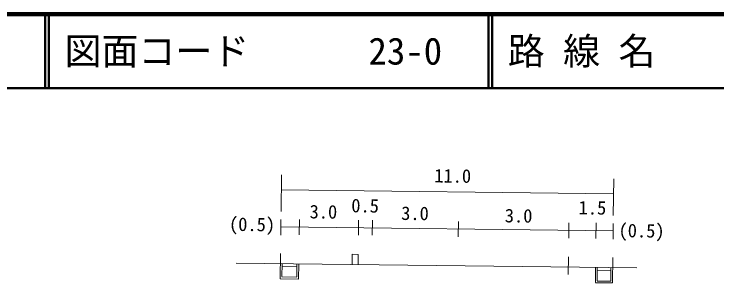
# Model space of a CAD drawing. Units: millimetres, scale not verified. Extents: x 40000 to 680000, y 20000 to 380000.
# Drawn here: x 113544 to 208696, y 343667 to 380000 of the extents above; entities that cross this region are included whole.
import ezdxf
from ezdxf.enums import TextEntityAlignment as Align

# ---------------------------------------------------------------- set-up
doc = ezdxf.new("R2010")
doc.units = ezdxf.units.MM
doc.header["$LTSCALE"] = 1000
for name, color, linetype, lineweight in [('M-STR-HTXT', 7, 'Continuous', 13), ('M-TTL', 2, 'Continuous', 140), ('M-TTL-LINE', 7, 'Continuous', 50)]:
    doc.layers.add(name, color=color, linetype=linetype, lineweight=lineweight)
doc.layers.add('M-TTL-TXT', color=7, linetype='Continuous')
doc.styles.add('ＭＳ ゴシック', font='')
doc.styles.get('ＭＳ ゴシック').set_extended_font_data('MS Gothic')

msp = doc.modelspace()

# ---------------------------------------------------------------- linework, layer by layer
at = {"layer": 'M-STR-HTXT'}
for p, q in [((149742, 358267), (149682, 353310)), ((194727, 357724), (194667, 352769)), ((149717, 356265), (194703, 355724)), ((149669, 352255), (149644, 350138)), ((152169, 352248), (152144, 350158)), ((160193, 352151), (160168, 350131)), ((162065, 352129), (162041, 350108)), ((149657, 351265), (194643, 350724)), ((173689, 351989), (173663, 349899)), ((188655, 351796), (188630, 349719)), ((192341, 351765), (192316, 349675)), ((194655, 351715), (194629, 349597)), ((149614, 347652), (149573, 344208)), ((159329, 347535), (159312, 346149)), ((159329, 347535), (160137, 347526)), ((160137, 347526), (160120, 346139)), ((188600, 347183), (188571, 344797)), ((194599, 347111), (194558, 343667)), ((143610, 346337), (197830, 345686)), ((149832, 346263), (149811, 344520)), ((149828, 345925), (151832, 345900)), ((151836, 346239), (151815, 344468)), ((152097, 346235), (152072, 344184)), ((192269, 345752), (192244, 343714)), ((192497, 345750), (192475, 343951)), ((194348, 345727), (194326, 343912)), ((149810, 344485), (151815, 344461)), ((192492, 345343), (194343, 345321)), ((149573, 344208), (152072, 344178)), ((192244, 343695), (194558, 343667)), ((192475, 343904), (194326, 343882))]:
    msp.add_line(p, q, dxfattribs=at)
at = {"layer": 'M-TTL'}
msp.add_line((680000, 380000), (40000, 380000), dxfattribs=at)
at = {"layer": 'M-TTL-LINE'}
for p, q in [((117750, 380000), (117750, 370000)), ((118250, 380000), (118250, 370000)), ((177750, 380000), (177750, 370000)), ((178250, 380000), (178250, 370000)), ((40000, 370000), (680000, 370000))]:
    msp.add_line(p, q, dxfattribs=at)

# ---------------------------------------------------------------- texts
at = {"layer": 'M-STR-HTXT', "style": 'ＭＳ ゴシック'}
for s, p in [('11.0', (170414, 356699)), ('0.5', (159182, 352665)), ('3.0', (153534, 351843)), ('3.0', (165935, 351634)), ('1.5', (189957, 352386)), ('3.0', (179961, 351304)), ('(0.5)', (142627, 350154)), ('(0.5)', (195359, 349302))]:
    msp.add_text(s, height=1833, rotation=359.311, dxfattribs=at).set_placement(p, align=Align.BOTTOM_LEFT)
at = {"layer": 'M-TTL-TXT', "style": 'ＭＳ ゴシック'}
for s, p in [('図面コード', (120380, 375000)), ('路 線 名', (180380, 375000)), ('23-0', (161521, 375000))]:
    msp.add_text(s, height=3666, dxfattribs=at).set_placement(p, align=Align.MIDDLE_LEFT)

doc.saveas('drawing.dxf')
